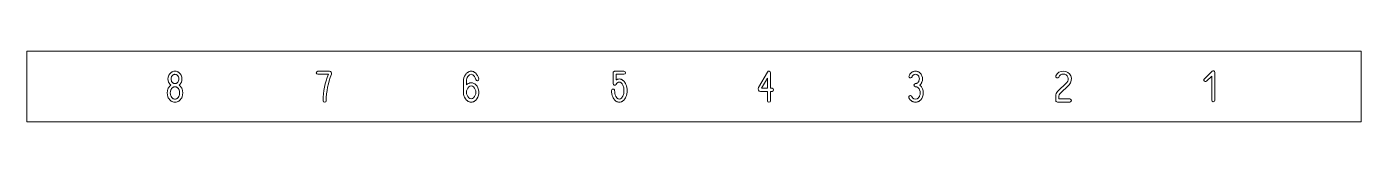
# Model space of a CAD drawing. Header units: millimetres. Extents: x -24 to 190, y -3 to 8.
import ezdxf

# ---------------------------------------------------------------- set-up
doc = ezdxf.new("R2010")
doc.units = ezdxf.units.MM
doc.layers.get('0').update_dxf_attribs({"color": 178, "lineweight": 25, "true_color": 0x000000})
doc.layers.add('VISIBLE', color=7, linetype='Continuous', true_color=0xffffff)

msp = doc.modelspace()

# ---------------------------------------------------------------- linework, layer by layer
at = {"color": 178, "lineweight": 9, "true_color": 0x000000}
for p, q in [((-23.8, -3.2), (-23.8, 8.2)), ((-23.8, 8.2), (190.4, 8.2)), ((190.4, 8.2), (190.4, -3.2)), ((190.4, -3.2), (-23.8, -3.2))]:
    msp.add_line(p, q, dxfattribs=at)
at = {"layer": 'VISIBLE', "color": 178, "lineweight": 9, "true_color": 0x000000, "flags": 128}
for points in [[(0.68, 2.72, 0.017669), (0.74, 2.77, 0.032281), (0.84, 2.89, 0.034865), (0.94, 3.03, 0.042079), (1.03, 3.22, 0.185901), (1.03, 4.21, 0.042079), (0.94, 4.4, 0.034865), (0.84, 4.54, 0.032281), (0.74, 4.65, 0.032062), (0.63, 4.75, 0.034167), (0.51, 4.83, 0.04092), (0.35, 4.9, 0.179431), (-0.35, 4.9, 0.04092), (-0.51, 4.83, 0.034167), (-0.63, 4.75, 0.032062), (-0.74, 4.65, 0.032281), (-0.84, 4.54, 0.034865), (-0.94, 4.4, 0.042079), (-1.03, 4.21, 0.185901), (-1.03, 3.22, 0.042079), (-0.94, 3.03, 0.034865), (-0.84, 2.89, 0.032281), (-0.74, 2.77, 0.017669), (-0.68, 2.72, 0.025708), (-0.78, 2.64, 0.032709), (-0.9, 2.51, 0.035556), (-1.01, 2.34, 0.043232), (-1.13, 2.11, 0.188154), (-1.13, 0.82, 0.043232), (-1.01, 0.58, 0.035556), (-0.9, 0.42, 0.032709), (-0.78, 0.29, 0.032306), (-0.66, 0.19, 0.034268), (-0.52, 0.1, 0.041005), (-0.36, 0.03, 0.177118), (0.36, 0.03, 0.041005), (0.52, 0.1, 0.034268), (0.66, 0.19, 0.032306), (0.78, 0.29, 0.032709), (0.9, 0.42, 0.035556), (1.01, 0.58, 0.043232), (1.13, 0.82, 0.188154), (1.13, 2.11, 0.043232), (1.01, 2.34, 0.035556), (0.9, 2.51, 0.032709), (0.78, 2.64, 0.025708)], [(0, 2.96, 0.087875), (0.18, 3, 0.041005), (0.26, 3.03, 0.034268), (0.33, 3.07, 0.032306), (0.39, 3.13, 0.032709), (0.45, 3.19, 0.035556), (0.51, 3.27, 0.043232), (0.56, 3.39, 0.093259), (0.62, 3.71, 0.093259), (0.56, 4.04, 0.043232), (0.51, 4.15, 0.035556), (0.45, 4.24, 0.032709), (0.39, 4.3, 0.032306), (0.33, 4.35, 0.034268), (0.26, 4.39, 0.041005), (0.18, 4.43, 0.087875), (0, 4.46, 0.087875), (-0.18, 4.43, 0.041005), (-0.26, 4.39, 0.034268), (-0.33, 4.35, 0.032306), (-0.39, 4.3, 0.032709), (-0.45, 4.24, 0.035556), (-0.51, 4.15, 0.043232), (-0.56, 4.04, 0.093259), (-0.62, 3.71, 0.093259), (-0.56, 3.39, 0.043232), (-0.51, 3.27, 0.035556), (-0.45, 3.19, 0.032709), (-0.39, 3.13, 0.032306), (-0.33, 3.07, 0.034268), (-0.26, 3.03, 0.041005), (-0.18, 3, 0.087875)], [(24.79, 4.96, -0.532644), (25.12, 4.46, 0.094554), (24.27, 0.21, -1), (23.77, 0.21, -0.099495), (24.62, 4.46), (22.92, 4.46, -1), (22.92, 4.96)], [(48.75, 3.73, 0.104528), (48.46, 4.4, 0.028067), (48.34, 4.55, 0.033698), (48.21, 4.69, 0.032504), (48.08, 4.78, 0.033902), (47.96, 4.86, 0.040392), (47.82, 4.92, 0.167819), (47.26, 4.92, 0.040392), (47.12, 4.86, 0.033902), (47, 4.78, 0.032504), (46.87, 4.69, 0.033698), (46.74, 4.55, 0.028067), (46.62, 4.4, 0.15585), (46.29, 3.38), (46.29, 1.55, 0.15585), (46.62, 0.53, 0.028067), (46.74, 0.38, 0.033698), (46.87, 0.24, 0.032504), (47, 0.14, 0.033902), (47.12, 0.07, 0.040392), (47.26, 0.01, 0.167819), (47.82, 0.01, 0.040392), (47.96, 0.07, 0.033902), (48.08, 0.14, 0.032504), (48.21, 0.24, 0.033698), (48.34, 0.38, 0.028067), (48.46, 0.53, 0.364129), (48.28, 2.78, 0.418319), (46.8, 2.78, 0.001211), (46.79, 2.78), (46.79, 3.38, -0.15585), (47.02, 4.11), (47.27, 4.37), (47.54, 4.46), (47.81, 4.37), (48.06, 4.11, -0.104528), (48.26, 3.63, 1)], [(70.06, 1.84, 0.095815), (70.25, 0.83, 0.046614), (70.41, 0.54, 0.037224), (70.54, 0.36, 0.033518), (70.66, 0.23, 0.032582), (70.78, 0.14, 0.034154), (70.9, 0.07, 0.040744), (71.03, 0.01, 0.170976), (71.59, 0.01, 0.040744), (71.72, 0.07, 0.034154), (71.84, 0.14, 0.032582), (71.96, 0.23, 0.033518), (72.08, 0.36, 0.037224), (72.21, 0.54, 0.046614), (72.37, 0.83, 0.193406), (72.37, 2.84, 0.046614), (72.21, 3.14, 0.037224), (72.08, 3.32, 0.033518), (71.96, 3.44, 0.032582), (71.84, 3.53, 0.034154), (71.72, 3.61, 0.040744), (71.59, 3.66, 0.170976), (71.03, 3.66, 0.040744), (70.9, 3.61, 0.024497), (70.81, 3.56), (70.81, 4.46), (72.06, 4.46, 1), (72.06, 4.96), (70.56, 4.96, 0.414214), (70.31, 4.71), (70.31, 2.96, 0.768485), (70.79, 2.83, -0.01869), (70.84, 2.91, -0.038116), (70.92, 3.01, -0.033716), (70.99, 3.08, -0.032419), (71.05, 3.13, -0.033749), (71.11, 3.16, -0.040193), (71.17, 3.19, -0.16639), (71.45, 3.19, -0.040193), (71.51, 3.16, -0.033749), (71.57, 3.13, -0.032419), (71.63, 3.08, -0.033716), (71.7, 3.01, -0.038116), (71.78, 2.91, -0.049246), (71.89, 2.71, -0.195053), (71.89, 0.97, -0.049246), (71.78, 0.77, -0.038116), (71.7, 0.66, -0.033716), (71.63, 0.6, -0.032419), (71.57, 0.55, -0.033749), (71.51, 0.51, -0.040193), (71.45, 0.49, -0.16639), (71.17, 0.49, -0.040193), (71.11, 0.51, -0.033749), (71.05, 0.55, -0.032419), (70.99, 0.6, -0.033716), (70.92, 0.66, -0.038116), (70.84, 0.77, -0.049246), (70.73, 0.97, -0.096616), (70.56, 1.84, 1)], [(93.63, 2.33, 0.57735), (93.99, 1.71), (95.08, 1.71), (95.08, 0.21, 1), (95.58, 0.21), (95.58, 1.71), (95.83, 1.71, 1), (95.83, 2.21), (95.58, 2.21), (95.58, 4.7, 0.767327), (95.08, 4.83)], [(141.37, 0.25, 0.414214), (141.62, 0), (143.62, 0, 1), (143.62, 0.5), (141.87, 0.5), (141.87, 0.97, -0.198912), (142.02, 1.32), (143.49, 2.79, 1.2123), (141.39, 4.21, 1), (141.85, 4.02, -1.2123), (143.14, 3.15), (141.66, 1.67, 0.198912), (141.37, 0.97)], [(166.89, 4.79, 0.668179), (166.46, 4.97), (165.21, 3.72, 1), (165.57, 3.36), (166.39, 4.18), (166.39, 0.29, 1), (166.89, 0.29)], [(0, 0.46, 0.086398), (0.19, 0.5, 0.040955), (0.28, 0.54, 0.034278), (0.36, 0.58, 0.032511), (0.43, 0.64, 0.033174), (0.5, 0.72, 0.03642), (0.58, 0.82, 0.044845), (0.66, 0.98, 0.094618), (0.75, 1.46, 0.094618), (0.66, 1.94, 0.044845), (0.58, 2.1, 0.03642), (0.5, 2.21, 0.033174), (0.43, 2.28, 0.032511), (0.36, 2.34, 0.034278), (0.28, 2.39, 0.040955), (0.19, 2.43, 0.086398), (0, 2.46, 0.086398), (-0.19, 2.43, 0.040955), (-0.28, 2.39, 0.034278), (-0.36, 2.34, 0.032511), (-0.43, 2.28, 0.033174), (-0.5, 2.21, 0.03642), (-0.58, 2.1, 0.044845), (-0.66, 1.94, 0.094618), (-0.75, 1.46, 0.094618), (-0.66, 0.98, 0.044845), (-0.58, 0.82, 0.03642), (-0.5, 0.72, 0.033174), (-0.43, 0.64, 0.032511), (-0.36, 0.58, 0.034278), (-0.28, 0.54, 0.040955), (-0.19, 0.5, 0.086398)], [(47.93, 2.43, -0.41012), (47.93, 0.67, -0.418319), (47.15, 0.67, -0.41012), (47.15, 2.43, -0.418319)]]:
    msp.add_lwpolyline(points, format="xyb", close=True, dxfattribs=at)
msp.add_lwpolyline([(118.85, 2.46, -1), (118.85, 2.96, 0.087875), (119.03, 3, 0.041005), (119.11, 3.03, 0.034268), (119.18, 3.07, 0.032306), (119.24, 3.13, 0.032709), (119.3, 3.19, 0.035556), (119.36, 3.27, 0.043232), (119.41, 3.39, 0.188154), (119.41, 4.04, 0.043232), (119.36, 4.15, 0.035556), (119.3, 4.24, 0.032709), (119.24, 4.3, 0.032306), (119.18, 4.35, 0.034268), (119.11, 4.39, 0.041005), (119.03, 4.43, 0.177118), (118.67, 4.43, 0.041005), (118.59, 4.39, 0.034268), (118.52, 4.35, 0.032306), (118.46, 4.3, 0.032709), (118.4, 4.24, 0.035556), (118.34, 4.15, 0.04262), (118.29, 4.04, -1.041535), (117.83, 4.24, -0.035159), (117.91, 4.4, -0.034865), (118.01, 4.54, -0.032281), (118.11, 4.65, -0.032062), (118.22, 4.75, -0.034167), (118.34, 4.83, -0.04092), (118.5, 4.9, -0.179431), (119.2, 4.9, -0.04092), (119.36, 4.83, -0.034167), (119.48, 4.75, -0.032062), (119.59, 4.65, -0.032281), (119.69, 4.54, -0.034865), (119.79, 4.4, -0.042079), (119.88, 4.21, -0.185901), (119.88, 3.22, -0.042079), (119.79, 3.03, -0.034865), (119.69, 2.89, -0.032281), (119.59, 2.77, -0.017669), (119.53, 2.72, -0.025708), (119.63, 2.64, -0.032709), (119.75, 2.51, -0.035556), (119.86, 2.34, -0.043232), (119.98, 2.11, -0.188154), (119.98, 0.82, -0.043232), (119.86, 0.58, -0.035556), (119.75, 0.42, -0.032709), (119.63, 0.29, -0.032306), (119.51, 0.19, -0.034268), (119.37, 0.1, -0.041005), (119.21, 0.03, -0.177118), (118.49, 0.03, -0.041005), (118.33, 0.1, -0.034268), (118.19, 0.19, -0.032306), (118.07, 0.29, -0.032709), (117.95, 0.42, -0.035556), (117.84, 0.58, -0.01898), (117.78, 0.68, -0.94147), (118.21, 0.94, 0.031396), (118.27, 0.82, 0.03642), (118.35, 0.72, 0.033174), (118.42, 0.64, 0.032511), (118.49, 0.58, 0.034278), (118.57, 0.54, 0.040955), (118.66, 0.5, 0.174096), (119.04, 0.5, 0.040955), (119.13, 0.54, 0.034278), (119.21, 0.58, 0.032511), (119.28, 0.64, 0.033174), (119.35, 0.72, 0.03642), (119.43, 0.82, 0.044845), (119.51, 0.98, 0.190945), (119.51, 1.94, 0.044845), (119.43, 2.1, 0.03642), (119.35, 2.21, 0.033174), (119.28, 2.28, 0.032511), (119.21, 2.34, 0.034278), (119.13, 2.39, 0.040955), (119.04, 2.43, 0.086398), (118.85, 2.46)], format="xyb", dxfattribs=at)
msp.add_lwpolyline([(95.08, 2.21), (94.15, 2.21), (95.08, 3.83)], close=True, dxfattribs=at)

doc.saveas('drawing.dxf')
